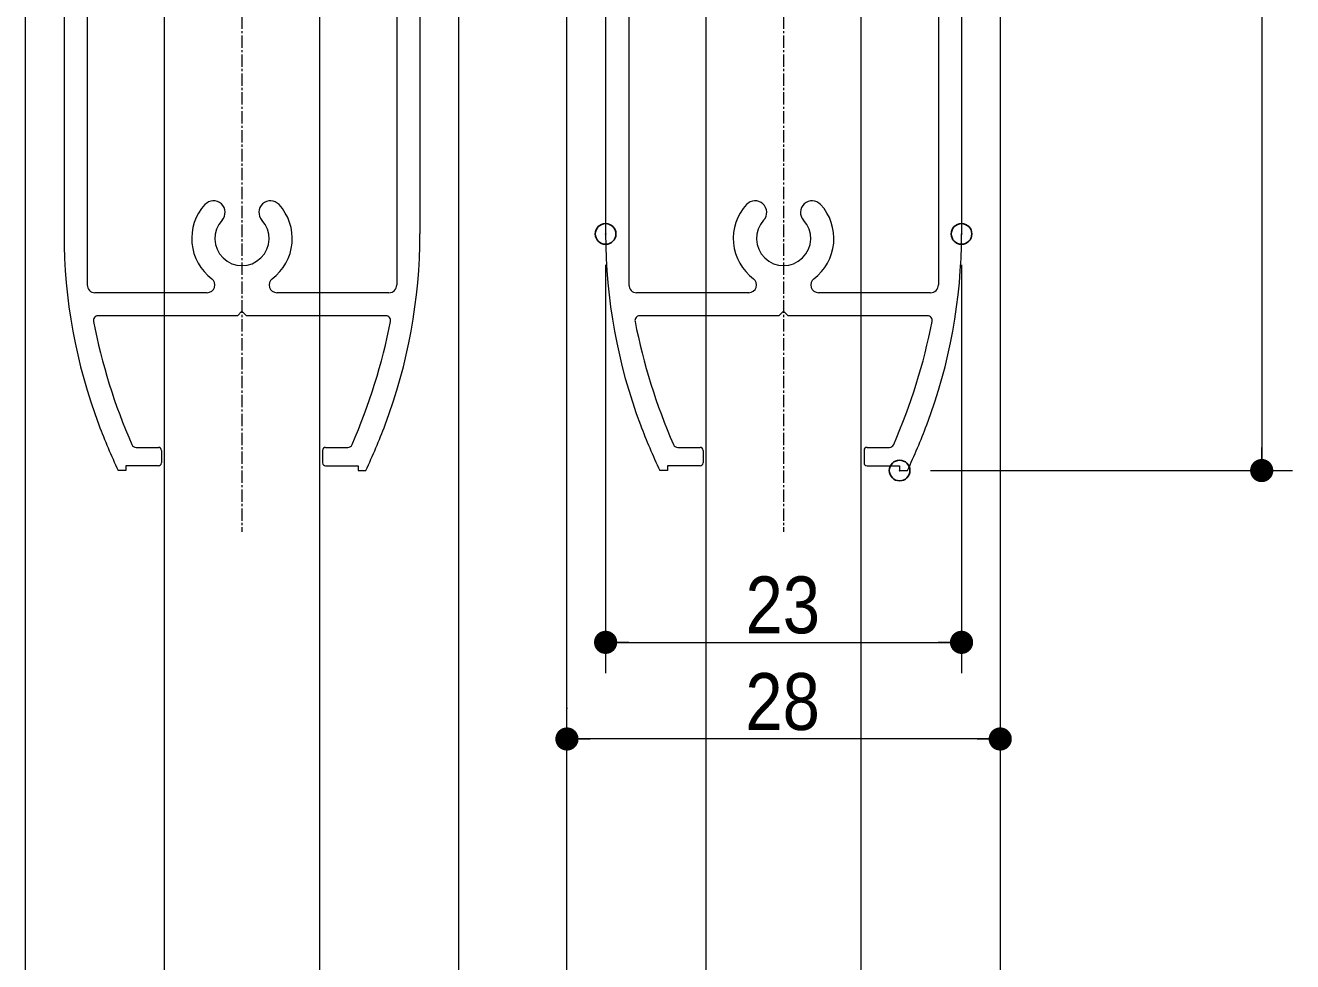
# Model space of a CAD drawing. Units: millimetres, scale not verified. Extents: x -4547 to 4547, y -2284 to 2284.
# Drawn here: x 442 to 1056, y -373 to 81 of the extents above; entities that cross this region are included whole.
import ezdxf
from ezdxf.enums import TextEntityAlignment as Align

# ---------------------------------------------------------------- set-up
doc = ezdxf.new("R2010")
doc.units = ezdxf.units.MM
doc.header["$LTSCALE"] = 20
doc.header["$PDMODE"] = 32
doc.header["$PDSIZE"] = 10
doc.linetypes.add('USER4', pattern=[9.172222, 5.997222, -1.058333, 1.058333, -1.058333])
for name, color, linetype, lineweight in [('0-1_3一般', 7, 'Continuous', 15), ('0-3_0', 7, 'Continuous', 25), ('0-5_2寸法-1', 7, 'Continuous', 15)]:
    doc.layers.add(name, color=color, linetype=linetype, lineweight=lineweight)
doc.layers.add('0-4_Defpoints', color=7, linetype='Continuous')
doc.styles.add('ＭＳ Ｐゴシック', font='')
doc.styles.get('ＭＳ Ｐゴシック').set_extended_font_data('MS PGothic')

# ---------------------------------------------------------------- blocks, each defined once
blk = doc.blocks.new('グループ-44')
at = {"layer": '0-1_3一般', "linetype": 'USER4', "lineweight": 5}
for p, q in [((37742.6, 7200.1), (37742.6, -3299.9)), ((42992.6, 7200.1), (42992.6, -3299.9))]:
    blk.add_line(p, q, dxfattribs=at)
at = {"layer": '0-1_3一般', "lineweight": 5}
for p, q in [((36017.6, 6969), (36017.6, -411.3)), ((39467.6, 6969), (39467.6, -411.3)), ((41267.6, 6969), (41267.6, -411.3)), ((44717.6, 6969), (44717.6, -411.3)), ((36242.6, 4392.8), (36242.6, -906)), ((39242.6, 4392.8), (39242.6, -906)), ((41492.6, 4392.8), (41492.6, -906)), ((44492.6, 4392.8), (44492.6, -906)), ((37405.1, -981), (36317.6, -981)), ((39167.6, -981), (38080.1, -981)), ((42655.1, -981), (41567.6, -981)), ((44417.6, -981), (43330.1, -981)), ((37697.6, -1206), (36346.7, -1206)), ((37742.6, -1161), (37697.6, -1206)), ((37787.6, -1206), (37742.6, -1161)), ((39138.4, -1206), (37787.6, -1206)), ((42947.6, -1206), (41596.7, -1206)), ((36716.5, -2481), (36932.6, -2481)), ((36962.6, -2511), (36962.6, -2631)), ((38522.6, -2511), (38522.6, -2631)), ((38552.6, -2481), (38768.6, -2481)), ((41966.5, -2481), (42182.6, -2481)), ((42212.6, -2511), (42212.6, -2631)), ((43772.6, -2511), (43772.6, -2631)), ((43802.6, -2481), (44018.6, -2481)), ((38552.6, -2661), (38867.6, -2661)), ((38867.6, -2661), (38867.6, -2706)), ((41867.6, -2661), (41867.6, -2706)), ((42182.6, -2661), (41867.6, -2661)), ((38867.6, -2706), (38942.6, -2706)), ((41867.6, -2706), (41792.6, -2706))]:
    blk.add_line(p, q, dxfattribs=at)
for points in [[(44388.4, -1206), (43037.6, -1206), (42992.6, -1161), (42947.6, -1206)], [(36932.6, -2661), (36617.6, -2661), (36617.6, -2706), (36542.6, -2706)], [(43802.6, -2661), (44117.6, -2661), (44117.6, -2706), (44192.6, -2706)]]:
    blk.add_lwpolyline(points, dxfattribs=at)
for centre, radius, start, end in [((37466.3, -202.4), 112.5, 317.4576, 137.4576), ((38018.8, -202.4), 112.5, 42.5424, 222.5424), ((42716.3, -202.4), 112.5, 317.4576, 137.4576), ((43268.8, -202.4), 112.5, 42.5424, 222.5424), ((37742.6, -456), 487.5, 137.4576, 233.1301), ((37742.6, -456), 487.5, 306.8699, 42.5424), ((42992.6, -456), 487.5, 137.4576, 233.1301), ((42992.6, -456), 487.5, 306.8699, 42.5424), ((37742.6, -456), 262.5, 137.4576, 42.5424), ((42992.6, -456), 262.5, 137.4576, 42.5424), ((41267.6, -411.3), 5250, 180, 200.66323), ((34217.6, -411.3), 5250, 339.33677, 0), ((46517.6, -411.3), 5250, 180, 200.66323), ((39467.6, -411.3), 5250, 339.33677, 0), ((37405.1, -906), 75, 270, 53.1301), ((38080.1, -906), 75, 126.8699, 270), ((42655.1, -906), 75, 270, 53.1301), ((43330.1, -906), 75, 126.8699, 270), ((36317.6, -906), 75, 180, 270), ((39167.6, -906), 75, 270, 0), ((41567.6, -906), 75, 180, 270), ((44417.6, -906), 75, 270, 0), ((36346.7, -1251), 45, 90, 191.11238), ((39138.4, -1251), 45, 348.88762, 90), ((41596.7, -1251), 45, 90, 191.11238), ((44388.4, -1251), 45, 348.88762, 90), ((41969.3, -146.6), 5775, 191.11238, 203.54944), ((33515.8, -146.6), 5775, 336.45056, 348.88762), ((47219.3, -146.6), 5775, 191.11238, 203.54944), ((38765.8, -146.6), 5775, 336.45056, 348.88762), ((41969.3, -146.6), 6000, 200.66323, 205.2495), ((33515.8, -146.6), 6000, 334.7505, 339.33677), ((47219.3, -146.6), 6000, 200.66323, 205.2495), ((38765.8, -146.6), 6000, 334.7505, 339.33677), ((36716.5, -2436), 45, 203.54944, 270), ((38768.6, -2436), 45, 270, 336.45056), ((41966.5, -2436), 45, 203.54944, 270), ((44018.6, -2436), 45, 270, 336.45056), ((36932.6, -2511), 30, 0, 90), ((38552.6, -2511), 30, 90, 180), ((42182.6, -2511), 30, 0, 90), ((43802.6, -2511), 30, 90, 180), ((36932.6, -2631), 30, 270, 0), ((38552.6, -2631), 30, 180, 270), ((42182.6, -2631), 30, 270, 0), ((43802.6, -2631), 30, 180, 270)]:
    blk.add_arc(centre, radius, start, end, dxfattribs=at)
blk = doc.blocks.new('グループ-51')
at = {"layer": '0-1_3一般', "lineweight": 5}
for p, q in [((35642.6, -31971.3), (35642.6, 7044)), ((36992.6, -31971.3), (36992.6, 7044)), ((38492.6, 7044), (38492.6, -31971.3)), ((39842.6, 7044), (39842.6, -31971.3)), ((40892.6, -31971.3), (40892.6, 7044)), ((42242.6, -31971.3), (42242.6, 7044)), ((43742.6, 7044), (43742.6, -31971.3)), ((45092.6, 7044), (45092.6, -31971.3))]:
    blk.add_line(p, q, dxfattribs=at)
blk = doc.blocks.new('グループ-58')
at = {"layer": '0-1_3一般'}
for name in ['グループ-44', 'グループ-51']:
    blk.add_blockref(name, (0, 0), dxfattribs=at)
blk = doc.blocks.new('_Dot')
at = {"layer": '0-3_0'}
blk.add_line((-10, 0), (-20, 0), dxfattribs=at)
for points in [[(0, 0), (-10, 0), (-9.92, 1.25)], [(0, 0), (-9.92, -1.25), (-10, 0)], [(0, 0), (-9.92, 1.25), (-9.69, 2.49)], [(0, 0), (-9.69, -2.49), (-9.92, -1.25)], [(0, 0), (-9.69, 2.49), (-9.3, 3.68)], [(0, 0), (-9.3, -3.68), (-9.69, -2.49)], [(0, 0), (-9.3, 3.68), (-8.76, 4.82)], [(0, 0), (-8.76, -4.82), (-9.3, -3.68)], [(0, 0), (-8.76, 4.82), (-8.09, 5.88)], [(0, 0), (-8.09, -5.88), (-8.76, -4.82)], [(0, 0), (-8.09, 5.88), (-7.29, 6.85)], [(0, 0), (-7.29, -6.85), (-8.09, -5.88)], [(0, 0), (-7.29, 6.85), (-6.37, 7.71)], [(0, 0), (-6.37, -7.71), (-7.29, -6.85)], [(0, 0), (-6.37, 7.71), (-5.36, 8.44)], [(0, 0), (-5.36, -8.44), (-6.37, -7.71)], [(0, 0), (-5.36, 8.44), (-4.26, 9.05)], [(0, 0), (-4.26, -9.05), (-5.36, -8.44)], [(0, 0), (-4.26, 9.05), (-3.09, 9.51)], [(0, 0), (-3.09, -9.51), (-4.26, -9.05)], [(0, 0), (-3.09, 9.51), (-1.87, 9.82)], [(0, 0), (-1.87, -9.82), (-3.09, -9.51)], [(0, 0), (-1.87, 9.82), (-0.63, 9.98)], [(0, 0), (-0.63, -9.98), (-1.87, -9.82)], [(0, 0), (-0.63, 9.98), (0.63, 9.98)], [(0, 0), (0.63, -9.98), (-0.63, -9.98)], [(0, 0), (0.63, 9.98), (1.87, 9.82)], [(0, 0), (1.87, 9.82), (3.09, 9.51)], [(0, 0), (3.09, 9.51), (4.26, 9.05)], [(0, 0), (4.26, 9.05), (5.36, 8.44)], [(0, 0), (5.36, 8.44), (6.37, 7.71)], [(0, 0), (6.37, 7.71), (7.29, 6.85)], [(0, 0), (7.29, 6.85), (8.09, 5.88)], [(0, 0), (8.09, 5.88), (8.76, 4.82)], [(0, 0), (8.76, 4.82), (9.3, 3.68)], [(0, 0), (9.3, 3.68), (9.69, 2.49)], [(0, 0), (9.69, 2.49), (9.92, 1.25)], [(0, 0), (9.92, 1.25), (10, 0)], [(0, 0), (1.87, -9.82), (0.63, -9.98)], [(0, 0), (3.09, -9.51), (1.87, -9.82)], [(0, 0), (4.26, -9.05), (3.09, -9.51)], [(0, 0), (5.36, -8.44), (4.26, -9.05)], [(0, 0), (6.37, -7.71), (5.36, -8.44)], [(0, 0), (7.29, -6.85), (6.37, -7.71)], [(0, 0), (8.09, -5.88), (7.29, -6.85)], [(0, 0), (8.76, -4.82), (8.09, -5.88)], [(0, 0), (9.3, -3.68), (8.76, -4.82)], [(0, 0), (9.69, -2.49), (9.3, -3.68)], [(0, 0), (9.92, -1.25), (9.69, -2.49)], [(0, 0), (10, 0), (9.92, -1.25)]]:
    blk.add_solid(points, dxfattribs=at)

msp = doc.modelspace()

# ---------------------------------------------------------------- linework, layer by layer
at = {"layer": '0-4_Defpoints'}
for p in [(722.75, -20.56), (895.25, -20.56), (865.25, -135.3), (1040.73, -135.3), (895.25, -218.61), (704, -265.48), (914, -265.48)]:
    msp.add_point(p, dxfattribs=at)
at = {"layer": '0-5_2寸法-1'}
for p, q in [((1040.73, 340.95), (1040.73, -124.04)), ((722.75, -35.56), (722.75, -233.61)), ((895.25, -35.56), (895.25, -233.61)), ((880.25, -135.3), (1055.73, -135.3)), ((734.01, -218.61), (884, -218.61)), ((704, -250.48), (704.2, -250.48)), ((914, -250.48), (914.2, -250.48)), ((902.75, -265.48), (715.26, -265.48))]:
    msp.add_line(p, q, dxfattribs=at)

# ---------------------------------------------------------------- block references
at = {"layer": '0-1_3一般', "xscale": 0.05, "yscale": 0.05}
msp.add_blockref('グループ-58', (-1340.62, 0), dxfattribs=at)
at = {"layer": '0-5_2寸法-1', "xscale": 0.5627563, "yscale": 0.5627563}
for p, rotation in [((1040.73, -135.3), 270), ((722.75, -218.61), 180), ((704, -265.48), 180)]:
    msp.add_blockref('_Dot', p, dxfattribs=dict(at, rotation=rotation))
for p in [(895.25, -218.61), (914, -265.48)]:
    msp.add_blockref('_Dot', p, dxfattribs=at)

# ---------------------------------------------------------------- texts
at = {"layer": '0-5_2寸法-1', "style": 'ＭＳ Ｐゴシック', "width": 0.9}
for s, p in [('23', (790.56, -222.49)), ('28', (790.48, -269.37))]:
    msp.add_text(s, height=27.57, dxfattribs=at).set_placement(p, align=Align.BOTTOM_LEFT)

doc.saveas('drawing.dxf')
